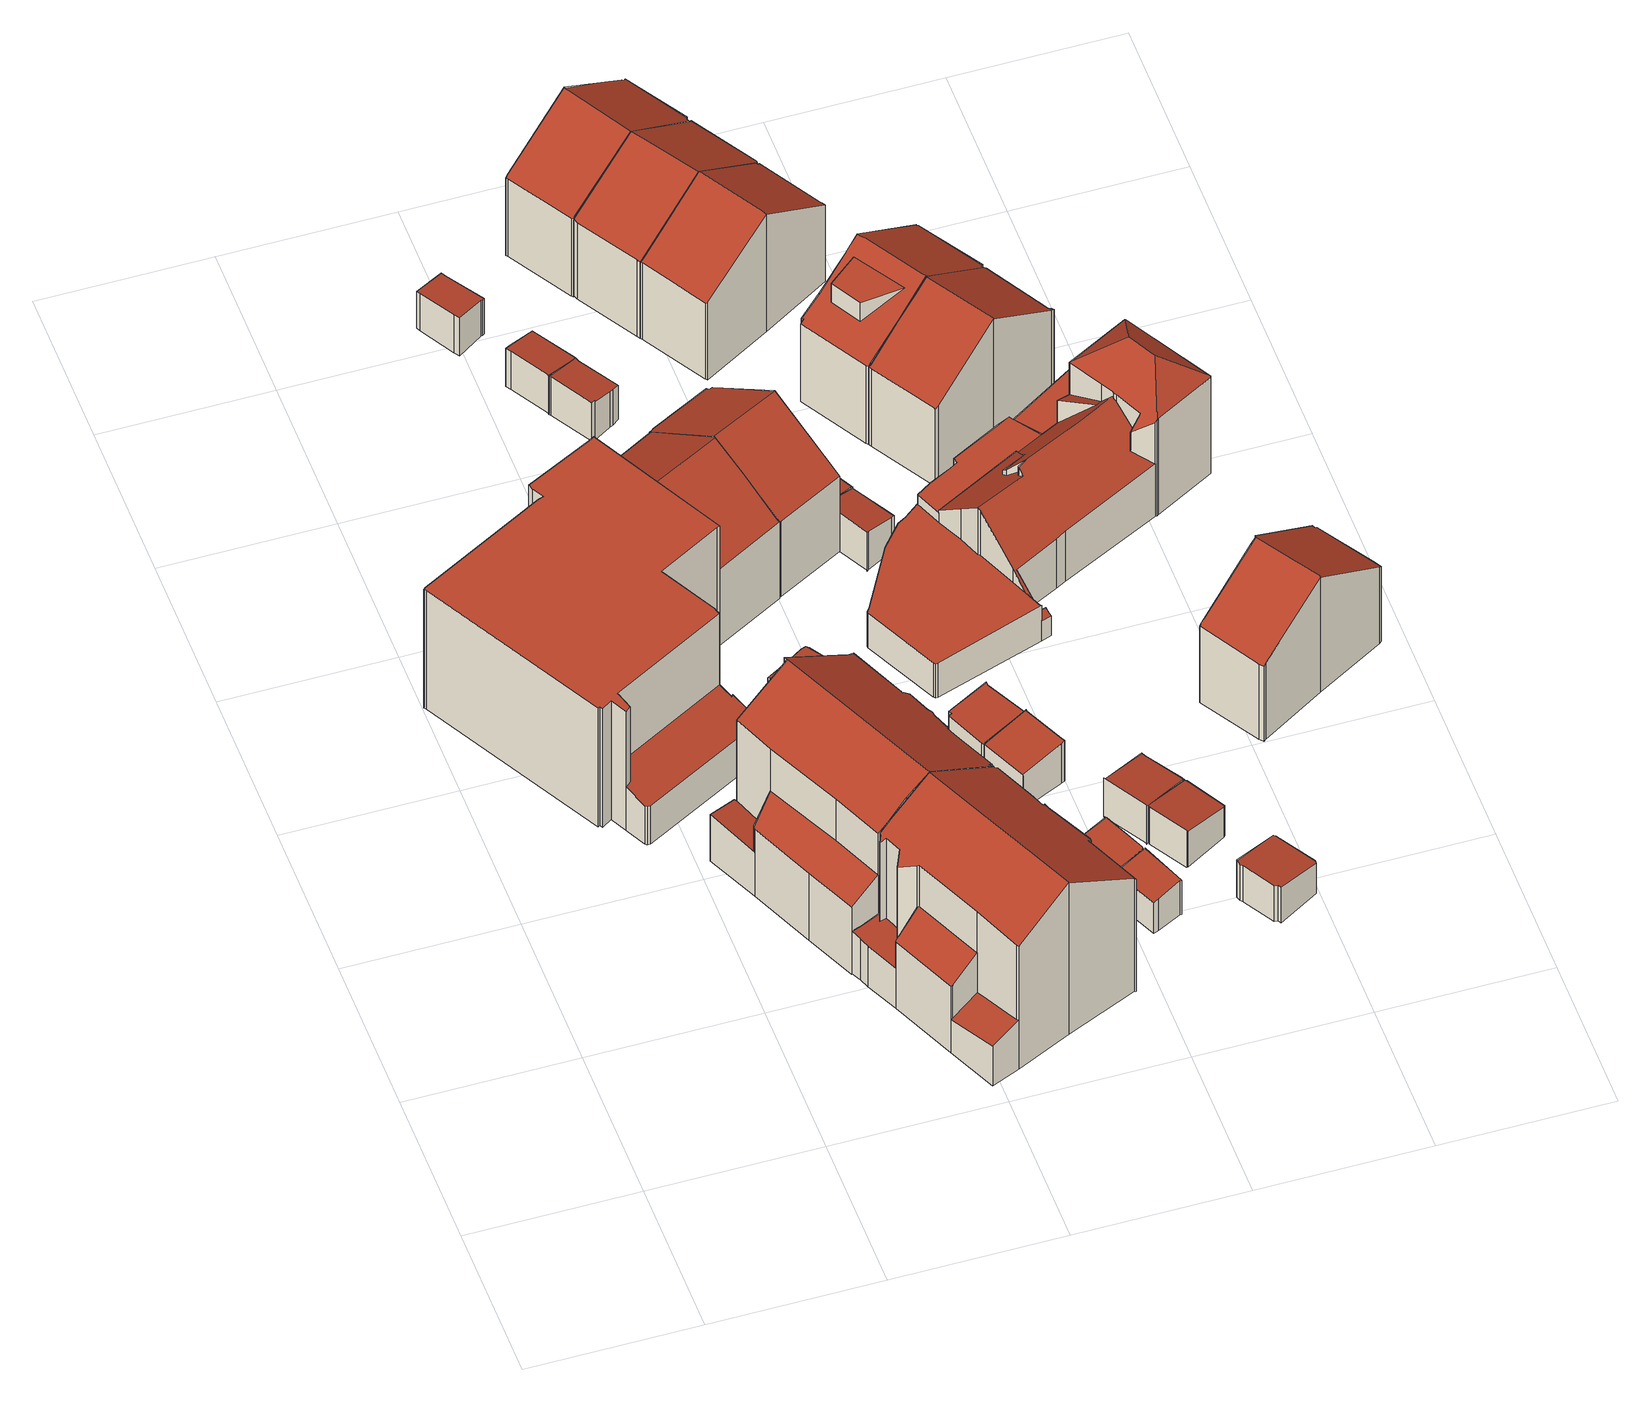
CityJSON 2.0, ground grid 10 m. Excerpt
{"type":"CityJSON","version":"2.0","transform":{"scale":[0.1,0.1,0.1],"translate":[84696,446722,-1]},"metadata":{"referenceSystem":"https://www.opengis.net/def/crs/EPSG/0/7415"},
"CityObjects":{
"building1":{"type":"Building","attributes":{"dak_type":"slanted","data_area":164.96,"data_coverage":0.913,"geconstateerd":false,"gid":18958138,"h_dak_50p":9.08,"h_dak_70p":9.1,"h_dak_max":9.26,"h_dak_min":2.96,"h_maaiveld":0.113,"kas_warenhuis":false,"lod11_replace":false,"ondergronds_type":"above ground","oorspronkelijkbouwjaar":1981,"pw_actueel":"yes","pw_bron":"ahn3","reconstructie_methode":"tudelft3d-geoflow","reconstruction_skipped":false,"rmse_lod12":1.78,"rmse_lod13":0.0935,"rmse_lod22":0.0315,"rn":1,"status":"Pand in gebruik","t_run":118.96,"val3dity_codes_lod12":"[]","val3dity_codes_lod13":"[]","val3dity_codes_lod22":"[]"},"children":["building1-1"]},
"building1-1":{"type":"BuildingPart","parents":["building1"],"geometry":[{"type":"Solid","lod":"2.2","boundaries":[[[[0,1,2,3,4,5,6,7,8,9,10,11,12,13,14,15,16,17,18,19,20,21,22,23,24,25,26,27,28]],[[29,25,24,30]],[[30,24,23,31]],[[32,0,28,33]],[[34,18,17,35]],[[35,17,16,36]],[[37,10,9,38]],[[39,11,10,37]],[[40,3,2,41]],[[42,4,3,40]],[[43,38,9,8,44]],[[41,2,1,45]],[[46,26,25,29]],[[47,15,14,48]],[[49,19,18,34,50]],[[51,52,38,43]],[[44,8,7,53]],[[54,55,52,51]],[[48,14,13,56]],[[36,16,15,47]],[[50,34,55,54]],[[57,12,11,39]],[[56,13,12,57]],[[58,20,19,49]],[[59,21,20,58]],[[31,23,22,60]],[[60,22,21,59]],[[61,27,26,46]],[[62,6,5,63]],[[53,7,6,62]],[[63,5,4,42]],[[45,1,0,32]],[[33,28,27,61]],[[56,57,39,37,38,52,55,34,35,36,47,48]],[[33,61,46,29,30,31,60,59,58,49,50,54,51,43,44,53,62,63,42,40,41,45,32]]]],"semantics":{"surfaces":[{"type":"GroundSurface"},{"type":"WallSurface","on_footprint_edge":true},{"type":"WallSurface","on_footprint_edge":false},{"type":"RoofSurface"}],"values":[[0,1,1,1,1,1,1,1,1,1,1,1,1,1,1,2,1,2,1,1,2,1,1,1,1,1,1,1,1,1,1,1,1,3,3]]}}]},
"building2":{"type":"Building","attributes":{"dak_type":"slanted","data_area":99.55,"data_coverage":0.873,"geconstateerd":false,"gid":18958109,"h_dak_50p":10.22,"h_dak_70p":10.85,"h_dak_max":11.88,"h_dak_min":3.38,"h_maaiveld":0.233,"kas_warenhuis":false,"lod11_replace":false,"ondergronds_type":"above ground","oorspronkelijkbouwjaar":1981,"pw_actueel":"yes","pw_bron":"ahn3","reconstructie_methode":"tudelft3d-geoflow","reconstruction_skipped":false,"rmse_lod12":2.33,"rmse_lod13":1.13,"rmse_lod22":0.232,"rn":1,"status":"Pand in gebruik","t_run":108.95,"val3dity_codes_lod12":"[]","val3dity_codes_lod13":"[]","val3dity_codes_lod22":"[]"},"children":["building2-1"]},
"building2-1":{"type":"BuildingPart","parents":["building2"],"geometry":[{"type":"Solid","lod":"2.2","boundaries":[[[[64,65,66,67,68,69,70,71,72,73,74,75,76,77,78,79,80,81,82,83,84,85,86,87,88,89,90,91,92]],[[93,94,95,96,97]],[[98,73,72,99]],[[100,67,66,101]],[[102,91,90,103]],[[104,105,106,107]],[[108,88,87,109]],[[110,111,112,113]],[[114,85,84,115]],[[96,95,116,117]],[[94,92,91,102]],[[118,65,64,119]],[[97,96,105,104]],[[115,84,83,120]],[[121,81,80,122]],[[109,87,86,106]],[[107,106,86,85,114]],[[123,69,68,124]],[[125,126,70,69,123]],[[127,71,70,126]],[[113,112,126,125]],[[128,74,73,98]],[[129,75,74,128]],[[117,116,130,131]],[[103,90,89,130]],[[119,64,92,94,93]],[[99,72,71,127]],[[132,133,111,110]],[[134,79,78,135]],[[136,134,137,138]],[[139,76,75,129]],[[140,141,133,132]],[[122,80,79,134,136]],[[135,78,77,142]],[[143,82,81,121]],[[120,83,82,143]],[[124,68,67,100]],[[138,137,141,140]],[[142,77,76,139]],[[131,130,89,88,108]],[[101,66,65,118]],[[114,144,119,93,97,104,107]],[[113,125,123,124,100,101,118,119,144,114,115,120,143,121,122,136,138,140,132,110]],[[103,130,116,95,94,102]],[[135,142,139,129,128,98,99,127,126,112,111,133,141,137,134]],[[131,108,109,106,105,96,117]]]],"semantics":{"surfaces":[{"type":"GroundSurface"},{"type":"WallSurface","on_footprint_edge":false},{"type":"WallSurface","on_footprint_edge":true},{"type":"RoofSurface"}],"values":[[0,1,2,2,2,1,2,1,2,1,2,2,1,2,2,2,2,2,2,2,1,2,2,1,2,2,2,1,2,1,2,1,2,2,2,2,2,1,2,2,2,3,3,3,3,3]]}}]},
"building3":{"type":"Building","attributes":{"dak_type":"slanted","data_area":99.8,"data_coverage":0.879,"geconstateerd":false,"gid":18958110,"h_dak_50p":10.29,"h_dak_70p":10.94,"h_dak_max":11.89,"h_dak_min":3.35,"h_maaiveld":0.266,"kas_warenhuis":false,"lod11_replace":false,"ondergronds_type":"above ground","oorspronkelijkbouwjaar":1981,"pw_actueel":"yes","pw_bron":"ahn3","reconstructie_methode":"tudelft3d-geoflow","reconstruction_skipped":false,"rmse_lod12":2.33,"rmse_lod13":1.21,"rmse_lod22":0.0803,"rn":1,"status":"Pand in gebruik","t_run":110.32,"val3dity_codes_lod12":"[]","val3dity_codes_lod13":"[]","val3dity_codes_lod22":"[]"},"children":["building3-1"]},
"building3-1":{"type":"BuildingPart","parents":["building3"],"geometry":[{"type":"Solid","lod":"2.2","boundaries":[[[[145,146,147,148,149,150,151,152,153,154,155,156,157,158,159,160,161,162,163,164,165,166,167,168,169,170,171,172,173,174,175]],[[176,177,178,179,180]],[[179,178,181,182]],[[183,184,185,186]],[[187,153,152,188]],[[188,152,151,114]],[[189,158,157,185]],[[190,156,155,191]],[[186,185,157,156,190]],[[192,150,149,193]],[[114,151,150,192]],[[194,165,164,195,196]],[[196,195,197,198]],[[199,159,158,189]],[[200,160,159,199]],[[201,166,165,194]],[[202,161,160,200]],[[203,173,172,204]],[[205,203,206,207]],[[208,209,210,211]],[[212,213,214,215]],[[215,214,171,170,216]],[[195,164,163,217]],[[217,163,162,218]],[[219,220,174,173,203,205]],[[207,206,221,222]],[[223,222,221,213,212]],[[224,225,226,227]],[[228,168,167,229]],[[230,169,168,228]],[[216,170,169,230]],[[209,148,147,231]],[[193,149,148,209,208]],[[232,175,174,220]],[[182,181,220,219]],[[227,226,177,176]],[[229,167,166,201]],[[204,172,171,214]],[[231,147,146,233]],[[234,145,175,232]],[[211,235,236,237]],[[210,235,211]],[[237,236,225,224]],[[238,154,153,187]],[[191,155,154,238]],[[233,146,145,234]],[[239,240,222,223]],[[180,179,240,239]],[[218,162,161,202]],[[198,197,184,183]],[[199,189,185,184,197,195,217,218,202,200]],[[241,242,216,230,228,229,201,194,196,198,183,186,190,191,238,187,188,114]],[[204,214,213,221,206,203]],[[235,210,209,231,233,234,232,220,181,178,177,226,225,236]],[[180,239,223,212,215,216,242,241,114,192,193,208,211,237,224,227,176]],[[240,179,182,219,205,207,222]]]],"semantics":{"surfaces":[{"type":"GroundSurface"},{"type":"WallSurface","on_footprint_edge":false},{"type":"WallSurface","on_footprint_edge":true},{"type":"RoofSurface"}],"values":[[0,1,1,1,2,2,2,2,2,2,2,2,1,2,2,2,2,2,1,1,1,2,2,2,2,1,1,1,2,2,2,2,2,2,1,1,2,2,2,2,1,1,1,2,2,2,1,1,2,1,3,3,3,3,3,3]]}}]},
"building4":{"type":"Building","attributes":{"dak_type":"horizontal","data_area":2.24,"data_coverage":0.797,"geconstateerd":false,"gid":18958277,"h_dak_50p":2.57,"h_dak_70p":2.61,"h_dak_max":2.74,"h_dak_min":2.41,"h_maaiveld":-0.059,"kas_warenhuis":false,"lod11_replace":false,"ondergronds_type":"above ground","oorspronkelijkbouwjaar":1981,"pw_actueel":"yes","pw_bron":"ahn3","reconstructie_methode":"tudelft3d-geoflow","reconstruction_skipped":false,"rmse_lod12":0.115,"rmse_lod13":0.126,"rmse_lod22":0.0145,"rn":1,"status":"Pand in gebruik","t_run":18.86,"val3dity_codes_lod12":"[]","val3dity_codes_lod13":"[]","val3dity_codes_lod22":"[]"},"children":["building4-1"]},
"building4-1":{"type":"BuildingPart","parents":["building4"],"geometry":[{"type":"Solid","lod":"2.2","boundaries":[[[[243,244,245,246,247,248,249,250,251,252]],[[253,247,246,254]],[[255,244,243,256]],[[257,251,250,258]],[[258,250,249,259]],[[259,249,248,260]],[[260,248,247,253]],[[254,246,245,261]],[[256,243,252,262]],[[262,252,251,257]],[[261,245,244,255]],[[261,255,256,262,257,258,259,260,253,254]]]],"semantics":{"surfaces":[{"type":"GroundSurface"},{"type":"WallSurface","on_footprint_edge":true},{"type":"RoofSurface"}],"values":[[0,1,1,1,1,1,1,1,1,1,1,2]]}}]},
"building5":{"type":"Building","attributes":{"dak_type":"slanted","data_area":38.98,"data_coverage":0.941,"geconstateerd":false,"gid":18958276,"h_dak_50p":7.32,"h_dak_70p":7.98,"h_dak_max":8.9,"h_dak_min":5.79,"h_maaiveld":0.028,"kas_warenhuis":false,"lod11_replace":false,"ondergronds_type":"above ground","oorspronkelijkbouwjaar":1981,"pw_actueel":"yes","pw_bron":"ahn3","reconstructie_methode":"tudelft3d-geoflow","reconstruction_skipped":false,"rmse_lod12":1.1,"rmse_lod13":1.11,"rmse_lod22":0.0196,"rn":1,"status":"Pand in gebruik","t_run":40.58,"val3dity_codes_lod12":"[]","val3dity_codes_lod13":"[]","val3dity_codes_lod22":"[]"},"children":["building5-1"]},
"building5-1":{"type":"BuildingPart","parents":["building5"],"geometry":[{"type":"Solid","lod":"2.2","boundaries":[[[[263,264,265,266,267,268,269,270,271,272,273]],[[274,264,263,275]],[[276,266,265,277]],[[278,271,270,279]],[[280,273,272,281]],[[275,263,273,280]],[[277,265,264,274]],[[282,267,266,276]],[[283,269,268,284]],[[281,272,271,278]],[[284,268,267,282]],[[279,270,269,283]],[[285,282,276,277,274,275,280,286]],[[279,283,284,282,285,286,280,281,278]]]],"semantics":{"surfaces":[{"type":"GroundSurface"},{"type":"WallSurface","on_footprint_edge":true},{"type":"RoofSurface"}],"values":[[0,1,1,1,1,1,1,1,1,1,1,1,2,2]]}}]},
"building6":{"type":"Building","attributes":{"dak_type":"horizontal","data_area":4.98,"data_coverage":0.825,"geconstateerd":false,"gid":14669572,"h_dak_50p":2.86,"h_dak_70p":2.91,"h_dak_max":3.06,"h_dak_min":2.65,"h_maaiveld":0.106,"kas_warenhuis":false,"lod11_replace":false,"ondergronds_type":"above ground","oorspronkelijkbouwjaar":1981,"pw_actueel":"yes","pw_bron":"ahn3","reconstructie_methode":"tudelft3d-geoflow","reconstruction_skipped":false,"rmse_lod12":0.104,"rmse_lod13":0.105,"rmse_lod22":0.0452,"rn":1,"status":"Pand in gebruik","t_run":21.49,"val3dity_codes_lod12":"[]","val3dity_codes_lod13":"[]","val3dity_codes_lod22":"[]"},"children":["building6-1"]},
"building6-1":{"type":"BuildingPart","parents":["building6"],"geometry":[{"type":"Solid","lod":"2.2","boundaries":[[[[287,288,289,290,291,292,293,294,295]],[[296,292,291,297]],[[298,289,288,299]],[[300,287,295,301]],[[302,293,292,296]],[[303,294,293,302]],[[299,288,287,300]],[[301,295,294,303]],[[304,290,289,298]],[[297,291,290,304]],[[302,296,297,304,298,299,300,301,303]]]],"semantics":{"surfaces":[{"type":"GroundSurface"},{"type":"WallSurface","on_footprint_edge":true},{"type":"RoofSurface"}],"values":[[0,1,1,1,1,1,1,1,1,1,2]]}}]},
"building7":{"type":"Building","attributes":{"dak_type":"horizontal","data_area":2.13,"data_coverage":0.727,"geconstateerd":false,"gid":17147123,"h_dak_50p":2.57,"h_dak_70p":2.62,"h_dak_max":2.74,"h_dak_min":2.39,"h_maaiveld":-0.063,"kas_warenhuis":false,"lod11_replace":false,"ondergronds_type":"above ground","oorspronkelijkbouwjaar":1981,"pw_actueel":"yes","pw_bron":"ahn3","reconstructie_methode":"tudelft3d-geoflow","reconstruction_skipped":false,"rmse_lod12":0.112,"rmse_lod13":0.116,"rmse_lod22":0.00987,"rn":1,"status":"Pand in gebruik","t_run":24.86,"val3dity_codes_lod12":"[]","val3dity_codes_lod13":"[]","val3dity_codes_lod22":"[]"},"children":["building7-1"]},
"building7-1":{"type":"BuildingPart","parents":["building7"],"geometry":[{"type":"Solid","lod":"2.2","boundaries":[[[[305,306,307,246,245,244,308,309,310,311]],[[312,306,305,313]],[[314,307,306,312]],[[261,245,246,254]],[[255,244,245,261]],[[315,309,308,316]],[[316,308,244,255]],[[317,311,310,318]],[[313,305,311,317]],[[318,310,309,315]],[[254,246,307,314]],[[255,261,254,314,312,313,317,318,315,316]]]],"semantics":{"surfaces":[{"type":"GroundSurface"},{"type":"WallSurface","on_footprint_edge":true},{"type":"RoofSurface"}],"values":[[0,1,1,1,1,1,1,1,1,1,1,2]]}}]},
"building8":{"type":"Building","attributes":{"dak_type":"horizontal","data_area":5.04,"data_coverage":0.845,"geconstateerd":false,"gid":18958393,"h_dak_50p":2.73,"h_dak_70p":2.79,"h_dak_max":2.93,"h_dak_min":2.57,"h_maaiveld":0.03,"kas_warenhuis":false,"lod11_replace":false,"ondergronds_type":"above ground","oorspronkelijkbouwjaar":1981,"pw_actueel":"yes","pw_bron":"ahn3","reconstructie_methode":"tudelft3d-geoflow","reconstruction_skipped":false,"rmse_lod12":0.127,"rmse_lod13":0.131,"rmse_lod22":0.0122,"rn":1,"status":"Pand in gebruik","t_run":21.52,"val3dity_codes_lod12":"[]","val3dity_codes_lod13":"[]","val3dity_codes_lod22":"[]"},"children":["building8-1"]},
"building8-1":{"type":"BuildingPart","parents":["building8"],"geometry":[{"type":"Solid","lod":"2.2","boundaries":[[[[319,320,321,322,323,324,325,326,327,328]],[[329,324,323,330]],[[331,327,326,332]],[[333,319,328,334]],[[334,328,327,331]],[[335,321,320,336]],[[332,326,325,337]],[[338,322,321,335]],[[330,323,322,338]],[[336,320,319,333]],[[337,325,324,329]],[[330,338,335,336,333,334,331,332,337,329]]]],"semantics":{"surfaces":[{"type":"GroundSurface"},{"type":"WallSurface","on_footprint_edge":true},{"type":"RoofSurface"}],"values":[[0,1,1,1,1,1,1,1,1,1,1,2]]}}]},
"building9":{"type":"Building","attributes":{"dak_type":"horizontal","data_area":4.92,"data_coverage":0.806,"geconstateerd":false,"gid":18958392,"h_dak_50p":2.77,"h_dak_70p":2.84,"h_dak_max":2.95,"h_dak_min":2.61,"h_maaiveld":0.011,"kas_warenhuis":false,"lod11_replace":false,"ondergronds_type":"above ground","oorspronkelijkbouwjaar":1981,"pw_actueel":"yes","pw_bron":"ahn3","reconstructie_methode":"tudelft3d-geoflow","reconstruction_skipped":false,"rmse_lod12":0.11,"rmse_lod13":0.114,"rmse_lod22":0.0157,"rn":1,"status":"Pand in gebruik","t_run":22.2,"val3dity_codes_lod12":"[]","val3dity_codes_lod13":"[]","val3dity_codes_lod22":"[]"},"children":["building9-1"]},
"building9-1":{"type":"BuildingPart","parents":["building9"],"geometry":[{"type":"Solid","lod":"2.2","boundaries":[[[[339,340,341,342,343,344,345,325,346,323,322,347]],[[348,346,325,337]],[[349,345,344,350]],[[337,325,345,349]],[[351,343,342,352]],[[352,342,341,353]],[[338,322,323,330]],[[354,347,322,338]],[[350,344,343,351]],[[355,339,347,354]],[[330,323,346,348]],[[353,341,340,356]],[[356,340,339,355]],[[356,355,354,338,330,348,337,349,350,351,352,353]]]],"semantics":{"surfaces":[{"type":"GroundSurface"},{"type":"WallSurface","on_footprint_edge":true},{"type":"RoofSurface"}],"values":[[0,1,1,1,1,1,1,1,1,1,1,1,1,2]]}}]},
"building10":{"type":"Building","attributes":{"dak_type":"slanted","data_area":37.76,"data_coverage":0.898,"geconstateerd":false,"gid":18958388,"h_dak_50p":7.32,"h_dak_70p":7.95,"h_dak_max":8.9,"h_dak_min":5.8,"h_maaiveld":0.052,"kas_warenhuis":false,"lod11_replace":false,"ondergronds_type":"above ground","oorspronkelijkbouwjaar":1981,"pw_actueel":"yes","pw_bron":"ahn3","reconstructie_methode":"tudelft3d-geoflow","reconstruction_skipped":false,"rmse_lod12":1.09,"rmse_lod13":1.09,"rmse_lod22":0.0192,"rn":1,"status":"Pand in gebruik","t_run":41.29,"val3dity_codes_lod12":"[]","val3dity_codes_lod13":"[]","val3dity_codes_lod22":"[]"},"children":["building10-1"]},
"building10-1":{"type":"BuildingPart","parents":["building10"],"geometry":[{"type":"Solid","lod":"2.2","boundaries":[[[[357,358,359,360,361,362,363,364,365,366,367,368]],[[369,361,360,370]],[[371,365,364,282]],[[282,364,363,372]],[[370,360,359,373]],[[374,367,366,375]],[[376,358,357,377]],[[378,368,367,374]],[[375,366,365,371]],[[377,357,368,378]],[[372,363,362,279]],[[279,362,361,369]],[[373,359,358,376]],[[379,380,282,372,279,369,370,373]],[[377,378,374,375,371,282,380,379,373,376]]]],"semantics":{"surfaces":[{"type":"GroundSurface"},{"type":"WallSurface","on_footprint_edge":true},{"type":"RoofSurface"}],"values":[[0,1,1,1,1,1,1,1,1,1,1,1,1,2,2]]}}]},
"building11":{"type":"Building","attributes":{"dak_type":"horizontal","data_area":5.27,"data_coverage":0.882,"geconstateerd":false,"gid":18958117,"h_dak_50p":2.69,"h_dak_70p":2.76,"h_dak_max":2.88,"h_dak_min":2.53,"h_maaiveld":0.187,"kas_warenhuis":false,"lod11_replace":false,"ondergronds_type":"above ground","oorspronkelijkbouwjaar":1981,"pw_actueel":"yes","pw_bron":"ahn3","reconstructie_methode":"tudelft3d-geoflow","reconstruction_skipped":false,"rmse_lod12":0.111,"rmse_lod13":0.118,"rmse_lod22":0.025,"rn":1,"status":"Pand in gebruik","t_run":38.17,"val3dity_codes_lod12":"[]","val3dity_codes_lod13":"[]","val3dity_codes_lod22":"[]"},"children":["building11-1"]},
"building11-1":{"type":"BuildingPart","parents":["building11"],"geometry":[{"type":"Solid","lod":"2.2","boundaries":[[[[381,382,383,384,385,386,387,388,389,390,391]],[[392,390,389,393]],[[394,384,383,395]],[[396,387,386,397]],[[398,382,381,399]],[[397,386,385,400]],[[400,385,384,394]],[[393,389,388,401]],[[401,388,387,396]],[[395,383,382,398]],[[399,381,391,402]],[[402,391,390,392]],[[399,402,392,393,401,396,397,400,394,395,398]]]],"semantics":{"surfaces":[{"type":"GroundSurface"},{"type":"WallSurface","on_footprint_edge":true},{"type":"RoofSurface"}],"values":[[0,1,1,1,1,1,1,1,1,1,1,1,2]]}}]},
"building12":{"type":"Building","attributes":{"dak_type":"horizontal","data_area":7.45,"data_coverage":0.895,"geconstateerd":false,"gid":17145705,"h_dak_50p":2.79,"h_dak_70p":2.88,"h_dak_max":3.04,"h_dak_min":2.58,"h_maaiveld":-0.061,"kas_warenhuis":false,"lod11_replace":false,"ondergronds_type":"above ground","oorspronkelijkbouwjaar":1981,"pw_actueel":"yes","pw_bron":"ahn3","reconstructie_methode":"tudelft3d-geoflow","reconstruction_skipped":false,"rmse_lod12":0.158,"rmse_lod13":0.167,"rmse_lod22":0.0164,"rn":1,"status":"Pand in gebruik","t_run":27.01,"val3dity_codes_lod12":"[]","val3dity_codes_lod13":"[]","val3dity_codes_lod22":"[]"},"children":["building12-1"]},
"building12-1":{"type":"BuildingPart","parents":["building12"],"geometry":[{"type":"Solid","lod":"2.2","boundaries":[[[[403,404,405,406,407,408,409,410,411]],[[412,408,407,413]],[[414,404,403,415]],[[416,405,404,414]],[[417,409,408,412]],[[418,410,409,417]],[[419,411,410,418]],[[415,403,411,419]],[[413,407,406,420]],[[420,406,405,416]],[[413,420,416,414,415,419,418,417,412]]]],"semantics":{"surfaces":[{"type":"GroundSurface"},{"type":"WallSurface","on_footprint_edge":true},{"type":"RoofSurface"}],"values":[[0,1,1,1,1,1,1,1,1,1,2]]}}]},
"building13":{"type":"Building","attributes":{"dak_type":"horizontal","data_area":5.22,"data_coverage":0.865,"geconstateerd":false,"gid":18958118,"h_dak_50p":2.69,"h_dak_70p":2.74,"h_dak_max":2.86,"h_dak_min":2.5,"h_maaiveld":0.188,"kas_warenhuis":false,"lod11_replace":false,"ondergronds_type":"above ground","oorspronkelijkbouwjaar":1981,"pw_actueel":"yes","pw_bron":"ahn3","reconstructie_methode":"tudelft3d-geoflow","reconstruction_skipped":false,"rmse_lod12":0.101,"rmse_lod13":0.114,"rmse_lod22":0.0196,"rn":1,"status":"Pand in gebruik","t_run":38.4,"val3dity_codes_lod12":"[]","val3dity_codes_lod13":"[]","val3dity_codes_lod22":"[]"},"children":["building13-1"]},
"building13-1":{"type":"BuildingPart","parents":["building13"],"geometry":[{"type":"Solid","lod":"2.2","boundaries":[[[[421,422,423,424,381,425,390,426]],[[427,422,421,428]],[[399,381,424,429]],[[430,423,422,427]],[[431,426,390,432]],[[429,424,423,430]],[[432,390,425,433]],[[433,425,381,399]],[[428,421,426,431]],[[431,432,433,399,429,430,427,428]]]],"semantics":{"surfaces":[{"type":"GroundSurface"},{"type":"WallSurface","on_footprint_edge":true},{"type":"RoofSurface"}],"values":[[0,1,1,1,1,1,1,1,1,2]]}}]},
"building14":{"type":"Building","attributes":{"dak_type":"horizontal","data_area":7.81,"data_coverage":0.871,"geconstateerd":false,"gid":17147111,"h_dak_50p":2.83,"h_dak_70p":2.91,"h_dak_max":3.08,"h_dak_min":2.57,"h_maaiveld":0.012,"kas_warenhuis":false,"lod11_replace":false,"ondergronds_type":"above ground","oorspronkelijkbouwjaar":1981,"pw_actueel":"yes","pw_bron":"ahn3","reconstructie_methode":"tudelft3d-geoflow","reconstruction_skipped":false,"rmse_lod12":0.146,"rmse_lod13":0.16,"rmse_lod22":0.0148,"rn":1,"status":"Pand in gebruik","t_run":35.64,"val3dity_codes_lod12":"[]","val3dity_codes_lod13":"[]","val3dity_codes_lod22":"[]"},"children":["building14-1"]},
"building14-1":{"type":"BuildingPart","parents":["building14"],"geometry":[{"type":"MultiSurface","lod":"2.2","boundaries":[[[434,435,436,437,438,437,439,440,441,442]],[[413,439,437,443]],[[444,442,441,445]],[[443,437,438,446]],[[447,435,434,448]],[[449,440,439,413]],[[445,441,440,449]],[[448,434,442,444]],[[443,437,436,450]],[[450,436,435,447]],[[448,444,445,449,413,443,446,443,450,447]]],"semantics":{"surfaces":[{"type":"GroundSurface"},{"type":"WallSurface","on_footprint_edge":true},{"type":"RoofSurface"}],"values":[0,1,1,1,1,1,1,1,1,1,2]}}]},
"building15":{"type":"Building","attributes":{"dak_type":"horizontal","data_area":4.59,"data_coverage":0.806,"geconstateerd":false,"gid":18958387,"h_dak_50p":2.79,"h_dak_70p":2.87,"h_dak_max":3.02,"h_dak_min":2.65,"h_maaiveld":0.136,"kas_warenhuis":false,"lod11_replace":false,"ondergronds_type":"above ground","oorspronkelijkbouwjaar":1981,"pw_actueel":"yes","pw_bron":"ahn3","reconstructie_methode":"tudelft3d-geoflow","reconstruction_skipped":false,"rmse_lod12":0.115,"rmse_lod13":0.118,"rmse_lod22":0.0369,"rn":1,"status":"Pand in gebruik","t_run":17.94,"val3dity_codes_lod12":"[]","val3dity_codes_lod13":"[]","val3dity_codes_lod22":"[]"},"children":["building15-1"]},
"building15-1":{"type":"BuildingPart","parents":["building15"],"geometry":[{"type":"Solid","lod":"2.2","boundaries":[[[[451,452,453,454,455,456,457,458,459,460]],[[461,453,452,462]],[[463,458,457,464]],[[464,457,456,465]],[[466,460,459,467]],[[468,451,460,466]],[[469,454,453,461]],[[467,459,458,463]],[[465,456,455,470]],[[470,455,454,469]],[[462,452,451,468]],[[462,468,466,467,463,464,465,470,469,461]]]],"semantics":{"surfaces":[{"type":"GroundSurface"},{"type":"WallSurface","on_footprint_edge":true},{"type":"RoofSurface"}],"values":[[0,1,1,1,1,1,1,1,1,1,1,2]]}}]},
"building16":{"type":"Building","attributes":{"dak_type":"horizontal","data_area":4.94,"data_coverage":0.802,"geconstateerd":false,"gid":17145714,"h_dak_50p":2.82,"h_dak_70p":2.89,"h_dak_max":2.99,"h_dak_min":2.67,"h_maaiveld":0.174,"kas_warenhuis":false,"lod11_replace":false,"ondergronds_type":"above ground","oorspronkelijkbouwjaar":1981,"pw_actueel":"yes","pw_bron":"ahn3","reconstructie_methode":"tudelft3d-geoflow","reconstruction_skipped":false,"rmse_lod12":0.113,"rmse_lod13":0.116,"rmse_lod22":0.0104,"rn":1,"status":"Pand in gebruik","t_run":19.21,"val3dity_codes_lod12":"[]","val3dity_codes_lod13":"[]","val3dity_codes_lod22":"[]"},"children":["building16-1"]},
"building16-1":{"type":"BuildingPart","parents":["building16"],"geometry":[{"type":"Solid","lod":"2.2","boundaries":[[[[471,472,473,474,475,476,477,478,479,480,481,482]],[[470,476,475,483]],[[483,475,474,484]],[[484,474,473,485]],[[486,481,480,487]],[[487,480,479,462]],[[488,478,477,489]],[[489,477,476,470]],[[490,472,471,491]],[[492,482,481,486]],[[485,473,472,490]],[[462,479,478,488]],[[491,471,482,492]],[[462,488,489,470,483,484,485,490,491,492,486,487]]]],"semantics":{"surfaces":[{"type":"GroundSurface"},{"type":"WallSurface","on_footprint_edge":true},{"type":"RoofSurface"}],"values":[[0,1,1,1,1,1,1,1,1,1,1,1,1,2]]}}]},
"building17":{"type":"Building","attributes":{"dak_type":"horizontal","data_area":5.05,"data_coverage":0.827,"geconstateerd":false,"gid":18958389,"h_dak_50p":2.82,"h_dak_70p":2.88,"h_dak_max":3,"h_dak_min":2.66,"h_maaiveld":0.135,"kas_warenhuis":false,"lod11_replace":false,"ondergronds_type":"above ground","oorspronkelijkbouwjaar":1981,"pw_actueel":"yes","pw_bron":"ahn3","reconstructie_methode":"tudelft3d-geoflow","reconstruction_skipped":false,"rmse_lod12":0.11,"rmse_lod13":0.114,"rmse_lod22":0.0141,"rn":1,"status":"Pand in gebruik","t_run":19.92,"val3dity_codes_lod12":"[]","val3dity_codes_lod13":"[]","val3dity_codes_lod22":"[]"},"children":["building17-1"]},
"building17-1":{"type":"BuildingPart","parents":["building17"],"geometry":[{"type":"Solid","lod":"2.2","boundaries":[[[[493,494,495,496,497,498,360,499,500,501,502,503]],[[504,496,495,505]],[[506,499,360,507]],[[508,497,496,504]],[[509,498,497,508]],[[510,503,502,511]],[[490,501,500,485]],[[511,502,501,490]],[[505,495,494,512]],[[485,500,499,506]],[[513,493,503,510]],[[512,494,493,513]],[[507,360,498,509]],[[507,509,508,504,505,512,513,510,511,490,485,506]]]],"semantics":{"surfaces":[{"type":"GroundSurface"},{"type":"WallSurface","on_footprint_edge":true},{"type":"RoofSurface"}],"values":[[0,1,1,1,1,1,1,1,1,1,1,1,1,2]]}}]},
"building18":{"type":"Building","attributes":{"dak_type":"horizontal","data_area":7.82,"data_coverage":0.883,"geconstateerd":false,"gid":18958115,"h_dak_50p":2.7,"h_dak_70p":2.79,"h_dak_max":2.97,"h_dak_min":2.44,"h_maaiveld":0.091,"kas_warenhuis":false,"lod11_replace":false,"ondergronds_type":"above ground","oorspronkelijkbouwjaar":1981,"pw_actueel":"yes","pw_bron":"ahn3","reconstructie_methode":"tudelft3d-geoflow","reconstruction_skipped":false,"rmse_lod12":0.156,"rmse_lod13":0.174,"rmse_lod22":0.0218,"rn":1,"status":"Pand in gebruik","t_run":36.42,"val3dity_codes_lod12":"[]","val3dity_codes_lod13":"[]","val3dity_codes_lod22":"[]"},"children":["building18-1"]},
"building18-1":{"type":"BuildingPart","parents":["building18"],"geometry":[{"type":"Solid","lod":"2.2","boundaries":[[[[514,515,516,517,518,519,520,521,522,523]],[[524,522,521,525]],[[526,518,517,527]],[[528,519,518,526]],[[529,514,523,530]],[[530,523,522,524]],[[531,516,515,532]],[[527,517,516,531]],[[533,520,519,528]],[[532,515,514,529]],[[525,521,520,533]],[[527,531,532,529,530,524,525,533,528,526]]]],"semantics":{"surfaces":[{"type":"GroundSurface"},{"type":"WallSurface","on_footprint_edge":true},{"type":"RoofSurface"}],"values":[[0,1,1,1,1,1,1,1,1,1,1,2]]}}]},
"building19":{"type":"Building","attributes":{"dak_type":"horizontal","data_area":7.53,"data_coverage":0.907,"geconstateerd":false,"gid":18958116,"h_dak_50p":2.71,"h_dak_70p":2.81,"h_dak_max":2.96,"h_dak_min":2.44,"h_maaiveld":0.187,"kas_warenhuis":false,"lod11_replace":false,"ondergronds_type":"above ground","oorspronkelijkbouwjaar":1981,"pw_actueel":"yes","pw_bron":"ahn3","reconstructie_methode":"tudelft3d-geoflow","reconstruction_skipped":false,"rmse_lod12":0.17,"rmse_lod13":0.179,"rmse_lod22":0.0282,"rn":1,"status":"Pand in gebruik","t_run":37.7,"val3dity_codes_lod12":"[]","val3dity_codes_lod13":"[]","val3dity_codes_lod22":"[]"},"children":["building19-1"]},
"building19-1":{"type":"BuildingPart","parents":["building19"],"geometry":[{"type":"Solid","lod":"2.2","boundaries":[[[[534,535,536,537,538,539,540,541,542]],[[543,536,535,544]],[[532,539,538,527]],[[545,534,542,546]],[[527,538,537,547]],[[547,537,536,543]],[[544,535,534,545]],[[546,542,541,548]],[[549,540,539,532]],[[548,541,540,549]],[[548,549,532,527,547,543,544,545,546]]]],"semantics":{"surfaces":[{"type":"GroundSurface"},{"type":"WallSurface","on_footprint_edge":true},{"type":"RoofSurface"}],"values":[[0,1,1,1,1,1,1,1,1,1,2]]}}]},
"building20":{"type":"Building","attributes":{"dak_type":"slanted","data_area":38.75,"data_coverage":0.901,"geconstateerd":false,"gid":17147124,"h_dak_50p":7.11,"h_dak_70p":7.86,"h_dak_max":8.89,"h_dak_min":5.76,"h_maaiveld":-0.053,"kas_warenhuis":false,"lod11_replace":false,"ondergronds_type":"above ground","oorspronkelijkbouwjaar":1981,"pw_actueel":"yes","pw_bron":"ahn3","reconstructie_methode":"tudelft3d-geoflow","reconstruction_skipped":false,"rmse_lod12":1.2,"rmse_lod13":1.22,"rmse_lod22":0.02,"rn":1,"status":"Pand in gebruik","t_run":57.64,"val3dity_codes_lod12":"[]","val3dity_codes_lod13":"[]","val3dity_codes_lod22":"[]"},"children":["building20-1"]},
"building20-1":{"type":"BuildingPart","parents":["building20"],"geometry":[{"type":"Solid","lod":"2.2","boundaries":[[[[550,551,552,553,554,555,556,557,558,559,560,561,562]],[[563,556,555,564]],[[565,557,556,563]],[[566,553,552,567]],[[568,559,558,569]],[[570,554,553,566]],[[564,555,554,570]],[[571,561,560,572]],[[573,550,562,574]],[[567,552,551,575]],[[575,551,550,573]],[[569,558,557,565]],[[572,560,559,568]],[[574,562,561,571]],[[570,566,567,575,573,576,577,578,563,564]],[[563,578,577,576,573,574,571,572,568,569,565]]]],"semantics":{"surfaces":[{"type":"GroundSurface"},{"type":"WallSurface","on_footprint_edge":true},{"type":"RoofSurface"}],"values":[[0,1,1,1,1,1,1,1,1,1,1,1,1,1,2,2]]}}]},
"building21":{"type":"Building","attributes":{"dak_type":"slanted","data_area":39.19,"data_coverage":0.912,"geconstateerd":false,"gid":18958391,"h_dak_50p":7.2,"h_dak_70p":7.85,"h_dak_max":8.91,"h_dak_min":5.79,"h_maaiveld":-0.039,"kas_warenhuis":false,"lod11_replace":false,"ondergronds_type":"above ground","oorspronkelijkbouwjaar":1981,"pw_actueel":"yes","pw_bron":"ahn3","reconstructie_methode":"tudelft3d-geoflow","reconstruction_skipped":false,"rmse_lod12":1.14,"rmse_lod13":1.14,"rmse_lod22":0.0167,"rn":1,"status":"Pand in gebruik","t_run":45.6,"val3dity_codes_lod12":"[]","val3dity_codes_lod13":"[]","val3dity_codes_lod22":"[]"},"children":["building21-1"]},
"building21-1":{"type":"BuildingPart","parents":["building21"],"geometry":[{"type":"Solid","lod":"2.2","boundaries":[[[[579,580,581,582,583,584,585,586,587,588,589,590]],[[591,583,582,592]],[[593,589,588,573]],[[575,586,585,594]],[[595,580,579,596]],[[597,584,583,591]],[[598,581,580,595]],[[596,579,590,599]],[[599,590,589,593]],[[592,582,581,598]],[[573,588,587,600]],[[600,587,586,575]],[[594,585,584,597]],[[592,601,602,573,600,575,594,597,591]],[[602,601,592,598,595,596,599,593,573]]]],"semantics":{"surfaces":[{"type":"GroundSurface"},{"type":"WallSurface","on_footprint_edge":true},{"type":"RoofSurface"}],"values":[[0,1,1,1,1,1,1,1,1,1,1,1,1,2,2]]}}]},
"building22":{"type":"Building","attributes":{"dak_type":"horizontal","data_area":7.42,"data_coverage":0.84,"geconstateerd":false,"gid":18958113,"h_dak_50p":2.73,"h_dak_70p":2.82,"h_dak_max":2.95,"h_dak_min":2.48,"h_maaiveld":0.195,"kas_warenhuis":false,"lod11_replace":false,"ondergronds_type":"above ground","oorspronkelijkbouwjaar":1981,"pw_actueel":"yes","pw_bron":"ahn3","reconstructie_methode":"tudelft3d-geoflow","reconstruction_skipped":false,"rmse_lod12":0.138,"rmse_lod13":0.148,"rmse_lod22":0.0294,"rn":1,"status":"Pand in gebruik","t_run":36.49,"val3dity_codes_lod12":"[]","val3dity_codes_lod13":"[]","val3dity_codes_lod22":"[]"},"children":["building22-1"]},
"building22-1":{"type":"BuildingPart","parents":["building22"],"geometry":[{"type":"Solid","lod":"2.2","boundaries":[[[[603,604,605,606,607,608,609,610,611,612,613]],[[614,604,603,615]],[[616,607,606,617]],[[618,608,607,616]],[[615,603,613,619]],[[619,613,612,620]],[[621,609,608,618]],[[620,612,611,622]],[[622,611,610,623]],[[624,605,604,614]],[[623,610,609,621]],[[617,606,605,624]],[[617,624,614,615,619,620,622,623,621,618,616]]]],"semantics":{"surfaces":[{"type":"GroundSurface"},{"type":"WallSurface","on_footprint_edge":true},{"type":"RoofSurface"}],"values":[[0,1,1,1,1,1,1,1,1,1,1,1,2]]}}]},
"building23":{"type":"Building","attributes":{"dak_type":"slanted","data_area":38.89,"data_coverage":0.905,"geconstateerd":false,"gid":18958390,"h_dak_50p":7.25,"h_dak_70p":7.91,"h_dak_max":8.9,"h_dak_min":5.81,"h_maaiveld":0.004,"kas_warenhuis":false,"lod11_replace":false,"ondergronds_type":"above ground","oorspronkelijkbouwjaar":1981,"pw_actueel":"yes","pw_bron":"ahn3","reconstructie_methode":"tudelft3d-geoflow","reconstruction_skipped":false,"rmse_lod12":1.11,"rmse_lod13":1.12,"rmse_lod22":0.0191,"rn":1,"status":"Pand in gebruik","t_run":50.62,"val3dity_codes_lod12":"[]","val3dity_codes_lod13":"[]","val3dity_codes_lod22":"[]"},"children":["building23-1"]},
"building23-1":{"type":"BuildingPart","parents":["building23"],"geometry":[{"type":"Solid","lod":"2.2","boundaries":[[[[625,582,626,627,628,629,630,631,632,633,634,635,583]],[[636,632,631,637]],[[592,582,625,638]],[[639,635,634,640]],[[591,583,635,639]],[[641,629,628,642]],[[642,628,627,643]],[[643,627,626,644]],[[644,626,582,592]],[[645,630,629,641]],[[637,631,630,645]],[[646,633,632,636]],[[640,634,633,647]],[[638,625,583,591]],[[647,633,646]],[[648,636,637,645,641,642,643,644,592,649]],[[647,646,636,648,649,592,638,591,639,640]]]],"semantics":{"surfaces":[{"type":"GroundSurface"},{"type":"WallSurface","on_footprint_edge":true},{"type":"RoofSurface"}],"values":[[0,1,1,1,1,1,1,1,1,1,1,1,1,1,1,2,2]]}}]},
"building24":{"type":"Building","attributes":{"dak_type":"slanted","data_area":136.98,"data_coverage":0.802,"geconstateerd":false,"gid":14669581,"h_dak_50p":3.22,"h_dak_70p":5.26,"h_dak_max":9,"h_dak_min":2.32,"h_maaiveld":-0.17,"kas_warenhuis":false,"lod11_replace":false,"ondergronds_type":"above ground","oorspronkelijkbouwjaar":1938,"pw_actueel":"yes","pw_bron":"ahn3","reconstructie_methode":"tudelft3d-geoflow","reconstruction_skipped":false,"rmse_lod12":2.19,"rmse_lod13":1.25,"rmse_lod22":0.0744,"rn":1,"status":"Pand in gebruik","t_run":149.14,"val3dity_codes_lod12":"[]","val3dity_codes_lod13":"[]","val3dity_codes_lod22":"[]"},"children":["building24-1"]},
"building24-1":{"type":"BuildingPart","parents":["building24"],"geometry":[{"type":"Solid","lod":"2.2","boundaries":[[[[650,651,652,653,654,655,656,657,658,659,660,661,662,663,664,665,666,667,668,669,670,671,672,673,674,675,676,677,678,679,680,681,682]],[[683,662,661,684]],[[685,666,665,686]],[[687,657,656,688]],[[689,654,690]],[[691,658,657,687]],[[692,659,658,691]],[[693,660,659,692]],[[684,661,660,693]],[[694,681,680,695]],[[696,669,668,697]],[[698,699,700,701]],[[702,671,670,703]],[[686,665,664,704]],[[695,680,679,705]],[[697,668,667,706]],[[706,667,666,685]],[[704,664,663,707]],[[707,663,662,683,708]],[[709,710,711]],[[712,713,711]],[[714,715,716,717]],[[717,716,718,719]],[[720,651,721]],[[701,700,722,723]],[[723,722,724,725]],[[726,727,728,729]],[[730,729,728,731,732]],[[732,731,733,734]],[[735,650,682,736,737]],[[734,733,738,739]],[[740,741,742]],[[703,670,669,696]],[[737,736,743,744,745]],[[736,682,681,694]],[[739,738,710,709]],[[708,683,713,712]],[[721,651,650,735]],[[719,718,746,747]],[[747,746,748]],[[690,654,653,749]],[[750,652,651,720]],[[751,752,753,754]],[[755,676,675,756]],[[757,758,715,714]],[[759,760,758,757]],[[760,759,761]],[[762,763,761]],[[725,724,752,751]],[[749,653,652,750]],[[745,744,699,698]],[[744,743,764,741,740]],[[765,677,676,755]],[[766,767,678,677,765]],[[768,769,767,766]],[[705,679,678,767]],[[741,764,770,771]],[[771,770,769,768]],[[772,674,673,773]],[[774,672,671,702]],[[775,774,727,726]],[[773,673,672,774,775]],[[688,656,655,776]],[[776,655,654,689]],[[754,753,689,690]],[[763,762,729,730]],[[756,675,674,772]],[[777,778,721,735]],[[749,778,777,745,698,701,723,725,751,754,690]],[[778,749,750,720,721]],[[745,777,735,737]],[[744,740,742,699]],[[705,767,769,770,764,743,736,694,695]],[[727,774,702,703,696,697,706,685,686,704,707,708,712,711,710,738,733,731,728]],[[773,775,726,729,762,771,768,766,765,755,756,772]],[[734,739,709,711,713,683,684,693,692,691,687,688,776,689,753,752,724,722,700,779,780,781,717,719,747,748]],[[781,780,779,700,699,742,741,771,762,761,759,757,714,717]],[[763,730,732,734,748,746,718,716,715,758,760,761]]]],"semantics":{"surfaces":[{"type":"GroundSurface"},{"type":"WallSurface","on_footprint_edge":true},{"type":"WallSurface","on_footprint_edge":false},{"type":"RoofSurface"}],"values":[[0,1,1,1,1,1,1,1,1,1,1,2,1,1,1,1,1,1,1,2,2,2,2,1,2,2,2,2,2,1,2,2,1,2,1,2,2,1,2,2,1,1,2,1,2,2,2,2,2,1,2,2,1,1,2,1,2,2,1,1,2,1,1,1,2,2,1,3,3,3,3,3,3,3,3,3,3,3]]}}]},
"building25":{"type":"Building","attributes":{"dak_type":"slanted","data_area":36.38,"data_coverage":0.832,"geconstateerd":false,"gid":18958278,"h_dak_50p":7.47,"h_dak_70p":8.23,"h_dak_max":8.89,"h_dak_min":5.77,"h_maaiveld":-0.122,"kas_warenhuis":false,"lod11_replace":false,"ondergronds_type":"above ground","oorspronkelijkbouwjaar":1981,"pw_actueel":"yes","pw_bron":"ahn3","reconstructie_methode":"tudelft3d-geoflow","reconstruction_skipped":false,"rmse_lod12":1.25,"rmse_lod13":1.1,"rmse_lod22":0.0333,"rn":1,"status":"Pand in gebruik","t_run":57.63,"val3dity_codes_lod12":"[]","val3dity_codes_lod13":"[]","val3dity_codes_lod22":"[]"},"children":["building25-1"]},
"building25-1":{"type":"BuildingPart","parents":["building25"],"geometry":[{"type":"Solid","lod":"2.2","boundaries":[[[[782,783,784,785,786,787,788,789,790,791,792,793,794,795,796,797,798,799]],[[800,799,798,801]],[[802,789,788,803]],[[804,790,789,802]],[[803,788,787,805]],[[806,795,794,807]],[[807,794,793,808]],[[809,810,811]],[[812,797,796,813]],[[813,796,795,806]],[[814,786,785,815]],[[815,785,784,816]],[[808,793,792,817]],[[817,792,791,818]],[[818,791,790,804]],[[805,787,786,814]],[[819,820,821]],[[822,782,799,800]],[[823,783,782,822]],[[816,784,783,823]],[[801,798,797,812]],[[810,809,820,819]],[[817,818,804,802,803,805,814,815,824,825,826,827,828,806,807,808],[820,809,811,821]],[[801,812,813,806,828,827,826,825,824,815,816,823,822,800]],[[810,819,821,811]]]],"semantics":{"surfaces":[{"type":"GroundSurface"},{"type":"WallSurface","on_footprint_edge":true},{"type":"WallSurface","on_footprint_edge":false},{"type":"RoofSurface"}],"values":[[0,1,1,1,1,1,1,2,1,1,1,1,1,1,1,1,2,1,1,1,1,2,3,3,3]]}}]},
"building26":{"type":"Building","attributes":{"dak_type":"slanted","data_area":39.67,"data_coverage":0.919,"geconstateerd":false,"gid":18958279,"h_dak_50p":7.32,"h_dak_70p":7.97,"h_dak_max":8.91,"h_dak_min":5.8,"h_maaiveld":-0.133,"kas_warenhuis":false,"lod11_replace":false,"ondergronds_type":"above ground","oorspronkelijkbouwjaar":1981,"pw_actueel":"yes","pw_bron":"ahn3","reconstructie_methode":"tudelft3d-geoflow","reconstruction_skipped":false,"rmse_lod12":1.11,"rmse_lod13":1.11,"rmse_lod22":0.0171,"rn":1,"status":"Pand in gebruik","t_run":45.58,"val3dity_codes_lod12":"[]","val3dity_codes_lod13":"[]","val3dity_codes_lod22":"[]"},"children":["building26-1"]},
"building26-1":{"type":"BuildingPart","parents":["building26"],"geometry":[{"type":"Solid","lod":"2.2","boundaries":[[[[788,829,830,831,832,833,834,835,836,837,838,839,840,841]],[[842,840,839,843]],[[844,832,831,845]],[[846,841,840,842]],[[847,835,834,848]],[[845,831,830,849]],[[850,833,832,844]],[[851,837,836,852]],[[848,834,833,850]],[[852,836,835,847]],[[853,829,788,803]],[[849,830,829,853]],[[803,788,841,846]],[[843,839,838,854]],[[854,838,837,851]],[[845,849,855,856,851,852,847,848,850,844]],[[803,846,842,843,854,851,856,855,849,853]]]],"semantics":{"surfaces":[{"type":"GroundSurface"},{"type":"WallSurface","on_footprint_edge":true},{"type":"RoofSurface"}],"values":[[0,1,1,1,1,1,1,1,1,1,1,1,1,1,1,2,2]]}}]},
"building27":{"type":"Building","attributes":{"dak_type":"slanted","data_area":38.52,"data_coverage":0.924,"geconstateerd":false,"gid":18958017,"h_dak_50p":7.13,"h_dak_70p":7.76,"h_dak_max":8.86,"h_dak_min":5.79,"h_maaiveld":0.052,"kas_warenhuis":false,"lod11_replace":false,"ondergronds_type":"above ground","oorspronkelijkbouwjaar":1981,"pw_actueel":"yes","pw_bron":"ahn3","reconstructie_methode":"tudelft3d-geoflow","reconstruction_skipped":false,"rmse_lod12":1.11,"rmse_lod13":1.13,"rmse_lod22":0.0232,"rn":1,"status":"Pand in gebruik","t_run":73.86,"val3dity_codes_lod12":"[]","val3dity_codes_lod13":"[]","val3dity_codes_lod22":"[]"},"children":["building27-1"]},
"building27-1":{"type":"BuildingPart","parents":["building27"],"geometry":[{"type":"Solid","lod":"2.2","boundaries":[[[[857,858,859,860,861,862,863,864,865,866,867,868,869,870,871]],[[872,868,867,873]],[[874,859,858,875]],[[876,871,870,877]],[[878,864,863,879]],[[880,860,859,874]],[[881,861,860,880]],[[882,865,864,878]],[[879,863,862,883]],[[884,869,868,872]],[[877,870,869,884]],[[883,862,861,881]],[[873,867,866,885]],[[875,858,857,886]],[[886,857,871,876]],[[885,866,865,882]],[[886,876,877,884,872,887,881,880,874,875]],[[882,878,879,883,881,887,872,873,885]]]],"semantics":{"surfaces":[{"type":"GroundSurface"},{"type":"WallSurface","on_footprint_edge":true},{"type":"RoofSurface"}],"values":[[0,1,1,1,1,1,1,1,1,1,1,1,1,1,1,1,2,2]]}}]}
},
"vertices":[
[75,412,11],[115,432,11],[118,434,11],[159,355,11],[160,353,11],[158,352,11],[121,332,11],[139,298,11],[139,297,11],[140,294,11],[144,286,11],[145,287,11],[153,271,11],[151,270,11],[152,268,11],[81,230,11],[79,230,11],[78,231,11],[72,243,11],[67,253,11],[61,249,11],[60,251,11],[59,250,11],[1,358,11],[0,359,11],[1,360,11],[77,401,11],[80,402,11],[76,409,11],[1,360,101],[0,359,101],[1,358,101],[75,412,101],[76,409,101],[72,243,44],[78,231,40],[79,230,40],[144,286,45],[140,294,47],[145,287,45],[159,355,101],[118,434,101],[160,353,101],[140,294,101],[139,297,101],[115,432,101],[77,401,101],[81,230,40],[152,268,40],[67,253,101],[72,243,101],[72,257,101],[72,257,47],[139,298,101],[75,246,101],[75,246,44],[151,270,40],[153,271,40],[61,249,101],[60,251,101],[59,250,101],[80,402,101],[121,332,101],[158,352,101],
[155,228,12],[154,230,12],[195,246,12],[198,248,12],[213,214,12],[213,213,12],[214,214,12],[216,215,12],[220,217,12],[222,212,12],[231,210,12],[240,190,12],[234,188,12],[233,187,12],[234,185,12],[228,183,12],[227,182,12],[230,175,12],[241,150,12],[239,149,12],[240,147,12],[200,129,12],[167,115,12],[150,108,12],[137,138,12],[120,177,12],[106,208,12],[122,216,12],[123,215,12],[123,215,106],[123,215,45],[133,190,43],[133,190,74],[133,190,106],[222,212,44],[220,217,44],[198,248,98],[195,246,100],[122,216,45],[106,208,47],[154,145,106],[154,145,75],[167,115,75],[167,115,106],[137,138,63],[150,108,63],[222,199,97],[222,199,44],[217,213,44],[217,213,96],[200,129,128],[240,147,100],[120,178,45],[120,178,64],[154,230,128],[155,228,128],[239,149,100],[230,175,98],[227,182,98],[213,213,98],[213,214,98],[214,214,97],[214,214,44],[216,215,44],[231,210,44],[240,190,44],[120,177,45],[120,177,63],[224,197,96],[224,197,44],[228,183,44],[234,185,44],[228,183,98],[227,184,44],[227,184,98],[234,188,44],[224,194,97],[224,194,44],[233,187,44],[241,150,98],[199,130,128],
[153,102,13],[150,108,13],[156,110,13],[168,115,13],[170,116,13],[185,123,13],[200,129,13],[241,148,13],[241,147,13],[243,147,13],[253,124,13],[257,114,13],[258,115,13],[264,117,13],[271,120,13],[272,119,13],[285,89,13],[279,87,13],[275,85,13],[273,84,13],[271,83,13],[272,81,13],[285,51,13],[286,49,13],[285,49,13],[243,31,13],[211,16,13],[194,9,13],[181,38,13],[164,77,13],[155,96,13],[170,93,102],[170,93,44],[179,87,44],[179,87,75],[179,87,106],[164,78,43],[164,78,63],[259,112,98],[259,112,45],[258,115,45],[258,115,98],[241,147,99],[241,148,99],[264,117,45],[257,114,98],[253,124,98],[185,123,119],[170,116,108],[271,83,98],[273,84,44],[273,84,96],[273,85,44],[273,85,97],[271,120,45],[272,119,45],[272,81,98],[285,89,44],[181,38,38],[194,9,43],[181,38,63],[182,38,39],[182,38,64],[168,115,106],[168,115,46],[168,114,46],[168,114,106],[210,17,106],[210,17,50],[211,16,50],[211,16,106],[243,31,128],[275,85,44],[279,87,44],[164,77,63],[164,77,43],[198,46,45],[198,46,75],[198,46,106],[170,111,106],[170,111,45],[174,101,45],[174,101,106],[286,49,98],[285,51,98],[285,49,99],[156,110,45],[155,96,44],[150,108,45],[153,102,44],[168,114,45],[166,110,45],[166,110,104],[243,147,98],[180,87,106],[180,87,75],[200,128,128],[243,32,128],
[181,309,9],[182,310,9],[190,294,9],[191,293,9],[190,292,9],[181,288,9],[180,287,9],[178,286,9],[170,301,9],[169,302,9],[190,292,37],[191,293,37],[182,310,34],[181,309,34],[170,301,35],[178,286,38],[180,287,38],[181,288,37],[190,294,37],[169,302,34],
[117,435,10],[119,436,10],[155,455,10],[157,456,10],[178,416,10],[188,398,10],[199,376,10],[200,375,10],[160,353,10],[160,354,10],[138,395,10],[119,436,68],[117,435,68],[157,456,69],[155,455,69],[160,353,68],[200,375,68],[138,395,98],[160,354,68],[178,416,99],[199,376,69],[188,398,85],[178,415,99],[139,395,98],
[82,616,11],[99,626,11],[100,624,11],[114,601,11],[113,600,11],[112,600,11],[97,590,11],[95,593,11],[83,614,11],[112,600,38],[113,600,38],[100,624,37],[99,626,37],[82,616,39],[83,614,39],[97,590,40],[95,593,40],[114,601,38],
[204,300,9],[204,299,9],[193,294,9],[184,311,9],[192,316,9],[195,317,9],[196,315,9],[204,299,37],[204,300,37],[193,294,37],[192,316,34],[184,311,34],[196,315,35],[195,317,34],
[115,564,10],[129,572,10],[131,573,10],[146,548,10],[145,547,10],[130,538,10],[128,537,10],[128,538,10],[115,560,10],[113,563,10],[130,538,39],[145,547,36],[115,560,39],[128,538,39],[115,564,39],[113,563,39],[131,573,36],[129,572,36],[128,537,39],[146,548,36],
[161,522,10],[157,519,10],[155,518,10],[145,512,10],[145,513,10],[143,512,10],[129,536,10],[129,538,10],[147,545,10],[129,538,39],[129,536,39],[143,512,39],[145,513,39],[145,512,39],[155,518,37],[147,545,36],[161,522,36],[157,519,37],
[195,475,11],[197,476,11],[218,437,11],[240,396,11],[201,375,11],[200,375,11],[199,377,11],[178,416,11],[156,457,11],[158,458,11],[159,459,11],[194,477,11],[201,375,68],[240,396,68],[156,457,68],[199,377,69],[218,437,99],[159,459,68],[158,458,68],[197,476,69],[195,475,69],[194,477,68],[217,436,99],[180,417,99],
[296,113,12],[296,114,12],[284,139,12],[284,140,12],[284,141,12],[302,148,12],[302,149,12],[303,148,12],[314,123,12],[314,121,12],[298,114,12],[314,121,38],[314,123,38],[284,140,35],[284,139,35],[302,149,39],[302,148,39],[296,114,35],[296,113,35],[284,141,35],[303,148,39],[298,114,36],
[274,258,9],[274,256,9],[286,232,9],[261,221,9],[260,220,9],[259,221,9],[249,245,9],[251,246,9],[250,248,9],[259,221,36],[260,220,36],[274,256,40],[274,258,40],[286,232,40],[249,245,36],[251,246,36],[250,248,36],[261,221,36],
[326,94,12],[325,94,12],[311,87,12],[308,86,12],[313,121,12],[315,121,12],[325,94,38],[326,94,38],[308,86,35],[311,87,36],[315,121,39],[314,121,39],[313,121,38],
[298,207,10],[299,205,10],[297,204,10],[272,193,10],[272,192,10],[260,220,10],[262,221,10],[287,232,10],[287,231,10],[272,193,36],[287,231,41],[287,232,41],[272,192,36],[299,205,41],[298,207,41],[262,221,36],[297,204,40],
[239,442,11],[239,441,11],[238,441,11],[223,433,11],[221,432,11],[220,434,11],[208,456,11],[209,457,11],[224,465,11],[226,466,11],[238,441,37],[239,441,37],[209,457,39],[208,456,40],[220,434,40],[226,466,36],[224,465,37],[239,442,37],[223,433,40],[221,432,40],
[252,414,12],[237,406,12],[235,405,12],[234,406,12],[221,431,12],[221,432,12],[222,432,12],[237,440,12],[239,441,12],[240,439,12],[252,416,12],[253,414,12],[221,431,40],[234,406,40],[235,405,40],[252,416,37],[240,439,37],[237,440,37],[222,432,40],[237,406,39],[252,414,37],[253,414,37],
[266,390,11],[267,388,11],[265,387,11],[250,379,11],[249,378,11],[249,379,11],[236,404,11],[235,405,11],[237,406,11],[251,413,11],[253,414,11],[250,379,40],[265,387,37],[236,404,40],[240,396,40],[249,378,40],[249,379,40],[253,414,36],[251,413,37],[267,388,37],[266,390,37],
[350,166,11],[351,164,11],[350,164,11],[326,149,11],[325,148,11],[325,149,11],[310,174,11],[311,174,11],[336,189,11],[337,187,11],[336,189,35],[311,174,39],[325,148,40],[326,149,39],[325,149,40],[350,166,35],[337,187,35],[350,164,35],[351,164,35],[310,174,40],
[340,125,12],[339,125,12],[326,147,12],[327,147,12],[326,149,12],[351,164,12],[352,163,12],[365,140,12],[364,139,12],[326,147,40],[339,125,40],[340,125,39],[364,139,35],[327,147,39],[365,140,35],[352,163,35],
[206,636,9],[167,613,9],[166,614,9],[144,651,9],[143,652,9],[144,653,9],[183,676,9],[222,699,9],[223,698,9],[224,699,9],[246,663,9],[245,662,9],[246,660,9],[183,676,99],[144,653,69],[222,699,68],[144,651,68],[166,614,68],[224,699,68],[223,698,68],[143,652,68],[245,662,68],[246,663,68],[206,636,98],[246,660,68],[167,613,68],[205,638,98],[184,673,99],[183,675,99],
[247,660,10],[270,622,10],[270,621,10],[230,597,10],[190,573,10],[189,575,10],[168,610,10],[167,613,10],[168,614,10],[206,636,10],[227,648,10],[246,659,10],[190,573,68],[230,597,99],[227,648,83],[168,610,68],[270,622,68],[247,660,68],[189,575,68],[270,621,68],[246,659,69],[168,614,69],[229,598,99],[207,635,98],
[382,112,12],[383,111,12],[397,88,12],[397,87,12],[397,86,12],[373,72,12],[372,74,12],[370,74,12],[359,93,12],[358,94,12],[357,97,12],[383,111,35],[382,112,35],[397,86,35],[397,87,35],[373,72,39],[357,97,40],[358,94,39],[372,74,39],[359,93,39],[370,74,39],[397,88,35],
[192,574,10],[269,620,10],[270,619,10],[271,620,10],[292,584,10],[293,583,10],[294,581,10],[254,557,10],[214,534,10],[213,535,10],[191,572,10],[254,557,99],[294,581,68],[192,574,69],[191,572,68],[213,535,68],[292,584,68],[271,620,68],[270,619,69],[269,620,69],[293,583,68],[214,534,69],[214,534,68],[253,559,99],[231,596,99],
[412,443,8],[441,390,8],[406,371,8],[405,370,8],[404,370,8],[345,341,8],[339,338,8],[313,325,8],[320,309,8],[324,310,8],[325,308,8],[326,307,8],[320,305,8],[256,284,8],[255,284,8],[254,285,8],[233,329,8],[233,330,8],[235,333,8],[256,370,8],[268,384,8],[273,387,8],[282,394,8],[291,400,8],[304,407,8],[309,410,8],[308,413,8],[338,429,8],[345,433,8],[346,433,8],[399,467,8],[400,466,8],[412,444,8],[320,305,23],[326,307,23],[233,329,34],[254,285,34],[313,325,44],[339,338,45],[404,370,48],[404,370,79],[320,309,27],[324,310,27],[325,308,24],[400,466,35],[399,467,35],[256,370,35],[235,333,34],[386,404,80],[386,404,67],[390,397,77],[390,397,80],[273,387,35],[268,384,35],[255,284,34],[346,433,36],[233,330,34],[256,284,34],[320,305,35],[311,325,45],[311,325,35],[315,316,35],[319,306,35],[319,306,25],[325,377,63],[325,377,59],[333,370,68],[333,370,75],[328,367,68],[328,367,75],[441,390,81],[441,390,82],[390,396,76],[390,396,80],[391,395,75],[391,395,80],[282,393,42],[282,393,35],[288,378,35],[288,378,42],[288,378,44],[295,363,35],[295,363,58],[300,350,35],[300,350,70],[412,443,81],[412,444,36],[412,444,80],[301,349,35],[301,349,69],[367,420,58],[367,420,41],[382,401,69],[375,424,36],[375,424,56],[375,424,80],[329,364,70],[329,364,72],[329,363,71],[405,370,81],[406,371,81],[399,379,79],[399,379,57],[392,375,57],[392,375,71],[308,413,41],[309,410,41],[324,381,59],[324,381,56],[340,390,57],[340,390,55],[340,400,47],[340,406,41],[340,406,43],[367,420,36],[338,429,41],[345,433,40],[345,433,36],[346,431,40],[346,431,36],[357,415,36],[357,415,41],[304,407,41],[291,400,42],[282,394,35],[282,394,42],[345,341,46],[404,414,100],[413,397,100],[387,396,77],[386,395,77],[367,386,76],
[357,514,9],[358,512,9],[323,492,9],[319,489,9],[311,484,9],[280,466,9],[279,465,9],[278,466,9],[255,505,9],[257,506,9],[256,507,9],[268,513,9],[286,524,9],[294,529,9],[334,552,9],[334,551,9],[335,552,9],[358,515,9],[358,515,68],[335,552,68],[278,466,68],[279,465,68],[255,505,68],[280,466,69],[294,529,99],[286,524,92],[268,513,79],[272,506,78],[272,506,92],[289,520,92],[334,551,69],[334,552,69],[311,484,93],[319,489,99],[323,492,95],[256,507,70],[257,506,70],[282,488,92],[282,488,78],[307,490,93],[357,514,68],[358,512,68],[318,490,99],[317,491,99],[297,525,99],[296,526,99],[295,527,99],
[280,465,9],[318,489,9],[358,513,9],[359,512,9],[380,474,9],[382,474,9],[383,473,9],[381,472,9],[342,449,9],[304,426,9],[302,425,9],[302,426,9],[280,463,9],[302,426,68],[302,425,68],[359,512,68],[358,513,68],[280,463,68],[383,473,68],[382,474,68],[318,489,99],[380,474,69],[342,449,99],[381,472,69],[280,465,69],[304,426,69],[319,488,99],[342,450,99],
[463,283,11],[483,251,11],[486,246,11],[485,245,11],[445,222,11],[407,199,11],[406,198,11],[404,200,11],[383,235,11],[384,236,11],[419,258,11],[422,260,11],[422,261,11],[461,284,11],[462,282,11],[422,260,98],[419,258,96],[486,246,68],[483,251,68],[462,282,69],[461,284,69],[404,200,68],[406,198,68],[485,245,69],[445,222,98],[383,235,69],[407,199,69],[422,261,98],[384,236,69],[463,283,68],[445,223,98]
]}
